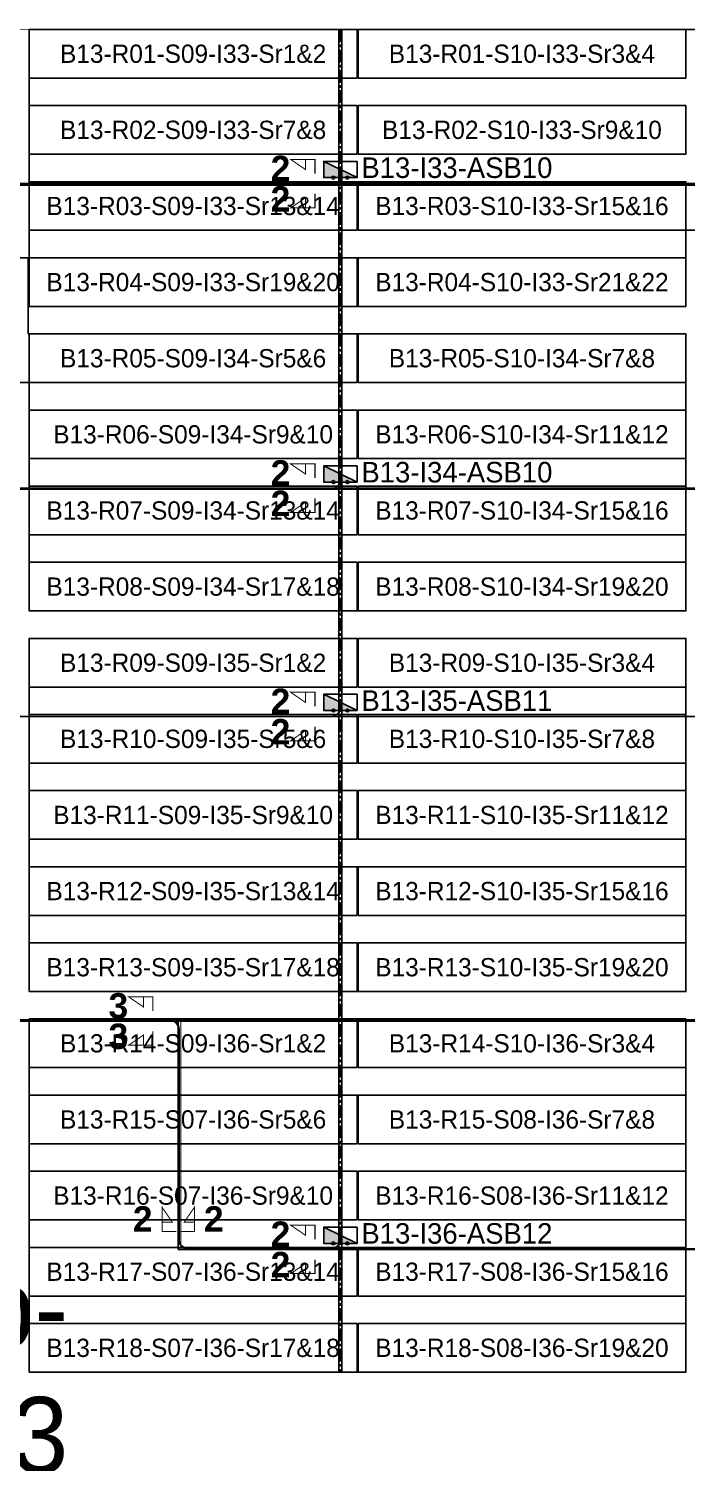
# Model space of a CAD drawing. Header units: metres. Extents: x 531333 to 531754, y 2674782 to 2675087.
# Drawn here: x 531592.2 to 531657, y 2674945.4 to 2675086.7 of the extents above; entities that cross this region are included whole.
import ezdxf
from ezdxf.enums import TextEntityAlignment as Align

# ---------------------------------------------------------------- set-up
doc = ezdxf.new("R2010")
doc.units = ezdxf.units.M
doc.header["$MEASUREMENT"] = 0
doc.linetypes.add('CENTER', pattern=[2, 1.25, -0.25, 0.25, -0.25])
doc.layers.add('Boundary-12.5 MW Block', color=6, linetype='Continuous', lineweight=9)
doc.layers.add('PILE', color=1, linetype='Continuous', lineweight=15)
for name, color, linetype in [('DC Trench BL-13', 40, 'Continuous'), ('E-Inverter Grouping', 2, 'Continuous'), ('Inverter Block-13', 7, 'Continuous'), ('LT Cable(AG) INV to LT Panel BL-13', 2, 'Continuous'), ('Messenger Wire Block-13 (Master Path)', 30, 'Continuous'), ('Messenger Wire Block-13 (MW Path)', 191, 'Continuous'), ('MMS Block Numbering', 7, 'Continuous'), ('MMS Table Block-13', 8, 'Continuous'), ('Plan Line - DC BL-13', 40, 'Continuous'), ('Section Marking BL-13', 2, 'Continuous')]:
    doc.layers.add(name, color=color, linetype=linetype)
doc.styles.add('Adani Regular', font='Adani Regular.ttf')
doc.styles.add('BoldTextStyle', font='arialbd.ttf')
doc.styles.get("Standard").update_dxf_attribs({"font": 'Adani Regular.ttf'})

# ---------------------------------------------------------------- blocks, each defined once
blk = doc.blocks.new('MMS Table (32.292 x 4.788)')
at = {"color": 0}
blk.add_lwpolyline([(0, -0.002), (0, 4.786), (32.292, 4.786), (32.292, -0.002)], close=True, dxfattribs=at)
at = {"color": 7}
blk.add_attdef('ID1', text='', height=1.8, dxfattribs=at).set_placement((16.146, 2.392), align=Align.MIDDLE_CENTER)
blk = doc.blocks.new('Inverter Block')
h = blk.add_hatch(color=0)
h.dxf.hatch_style = 1
h.paths.add_polyline_path([(-1.46, 2.27), (-1.46, 0.85), (1.46, 0.85)])
at = {"color": 0}
blk.add_lwpolyline([(1.46, 2.27), (-1.46, 2.27), (-1.46, 0.85), (1.46, 0.85)], close=True, dxfattribs=at)
blk.add_lwpolyline([(-1.46, 2.27), (1.46, 0.85)], dxfattribs=at)
at = {"layer": 'PILE'}
for centre in [(-0.61, 0.85), (0.61, 0.85)]:
    blk.add_circle(centre, 0.156, dxfattribs=at)
at = {"color": 7}
blk.add_attdef('ID', (-1.46, 3.01), '', height=1.8, dxfattribs=at)

msp = doc.modelspace()

# ---------------------------------------------------------------- linework, layer by layer
at = {"layer": 'Boundary-12.5 MW Block', "const_width": 0.05}
msp.add_lwpolyline([(531333.1, 2675086.58), (531754.1, 2675086.58), (531754.1, 2674781.79), (531365.49, 2674781.79), (531365.49, 2674916.79), (531333.1, 2674916.79)], close=True, dxfattribs=at)
at = {"layer": 'DC Trench BL-13', "color": 40, "const_width": 0.15}
msp.add_lwpolyline([(531623.04, 2675086.58), (531622.74, 2675086.58), (531622.74, 2674954.29), (531623.04, 2674954.29)], close=True, dxfattribs=at)
at = {"layer": 'E-Inverter Grouping'}
msp.add_lwpolyline([(531689.31, 2675066.79), (531656.92, 2675066.79), (531656.92, 2675059.29), (531592.24, 2675059.29), (531592.24, 2675086.58), (531689.31, 2675086.58)], close=True, dxfattribs=at)
at = {"layer": 'E-Inverter Grouping', "color": 3}
for points in [[(531656.92, 2675029.29), (531592.24, 2675029.29), (531592.24, 2675051.79), (531559.84, 2675051.79), (531559.84, 2675064.08), (531592.14, 2675064.08), (531592.14, 2675056.58), (531656.92, 2675056.58)], [(531656.92, 2674991.79), (531592.24, 2674991.79), (531592.24, 2675026.58), (531656.92, 2675026.58)], [(531656.92, 2674954.29), (531592.24, 2674954.29), (531592.24, 2674989.08), (531656.92, 2674989.08)]]:
    msp.add_lwpolyline(points, close=True, dxfattribs=at)
at = {"layer": 'LT Cable(AG) INV to LT Panel BL-13', "color": 5}
for points in [[(531555.53, 2674969.93), (531552.03, 2674969.93, -0.414214), (531551.13, 2674970.83), (531551.13, 2674973.88, 0.214019), (531550.83, 2674974.56), (531544.12, 2674980.53, -0.214019), (531543.82, 2674981.21), (531543.82, 2674982.86, -0.0289), (531543.82, 2674982.96), (531543.88, 2674983.44, 0.028904), (531543.88, 2674983.54), (531543.88, 2675070.37, -0.414219), (531544.78, 2675071.27), (531621.99, 2675071.27, 0.414214), (531622.89, 2675072.17), (531622.89, 2675072.69)], [(531555.53, 2674969.95), (531552.06, 2674969.95, -0.414214), (531551.16, 2674970.85), (531551.16, 2674973.89, 0.214019), (531550.86, 2674974.57), (531544.14, 2674980.54, -0.214019), (531543.84, 2674981.22), (531543.84, 2674982.86, -0.0289), (531543.85, 2674982.96), (531543.9, 2674983.44, 0.028904), (531543.91, 2674983.54), (531543.91, 2675070.34, -0.414219), (531544.81, 2675071.24), (531719.16, 2675071.24, 0.414214), (531720.06, 2675072.14), (531720.06, 2675072.69)], [(531555.53, 2674969.88), (531551.98, 2674969.88, -0.414214), (531551.08, 2674970.78), (531551.08, 2674973.86, 0.214019), (531550.78, 2674974.53), (531544.07, 2674980.51, -0.214019), (531543.77, 2674981.18), (531543.77, 2674982.86, -0.0289), (531543.77, 2674982.96), (531543.83, 2674983.44, 0.028904), (531543.83, 2674983.55), (531543.83, 2675040.42, -0.414219), (531544.73, 2675041.32), (531621.99, 2675041.32, 0.414214), (531622.89, 2675042.22), (531622.89, 2675042.69)], [(531555.53, 2674969.9), (531552.01, 2674969.9, -0.414214), (531551.11, 2674970.8), (531551.11, 2674973.87, 0.214019), (531550.81, 2674974.54), (531544.09, 2674980.52, -0.214019), (531543.79, 2674981.19), (531543.79, 2674982.86, -0.0289), (531543.8, 2674982.96), (531543.85, 2674983.44, 0.028904), (531543.86, 2674983.55), (531543.86, 2675040.39, -0.414219), (531544.76, 2675041.29), (531686.77, 2675041.29, 0.414214), (531687.67, 2675042.19), (531687.67, 2675042.69)], [(531553.59, 2674969.8), (531551.91, 2674969.8, -0.414214), (531551.01, 2674970.7), (531551.01, 2674973.83, 0.214019), (531550.71, 2674974.5), (531543.99, 2674980.48, -0.214019), (531543.69, 2674981.15), (531543.69, 2674982.86, -0.0289), (531543.7, 2674982.97), (531543.75, 2674983.45, 0.028904), (531543.76, 2674983.55), (531543.76, 2675017.99, -0.414219), (531544.66, 2675018.89), (531621.99, 2675018.89, 0.414214), (531622.89, 2675019.79), (531622.89, 2675020.19)], [(531553.59, 2674969.83), (531551.93, 2674969.83, -0.414214), (531551.03, 2674970.73), (531551.03, 2674973.84, 0.214019), (531550.73, 2674974.51), (531544.02, 2674980.49, -0.214019), (531543.72, 2674981.16), (531543.72, 2674982.86, -0.0289), (531543.72, 2674982.97), (531543.78, 2674983.45, 0.028904), (531543.78, 2674983.55), (531543.78, 2675017.97, -0.414219), (531544.68, 2675018.87), (531686.77, 2675018.87, 0.414214), (531687.67, 2675019.77), (531687.67, 2675020.19)], [(531551.52, 2674969.75, -0.32196), (531550.91, 2674970.6), (531550.91, 2674973.78, 0.214019), (531550.61, 2674974.45), (531543.89, 2674980.43, -0.214019), (531543.59, 2674981.1), (531543.59, 2674982.87, -0.0289), (531543.6, 2674982.97), (531543.65, 2674983.45, 0.028904), (531543.66, 2674983.56), (531543.66, 2674988.09, -0.414219), (531544.56, 2674988.99), (531686.77, 2674988.99, 0.414214), (531687.67, 2674989.89), (531687.67, 2674990.19)], [(531551.52, 2674969.78, -0.31385), (531550.93, 2674970.63), (531550.93, 2674973.79, 0.214019), (531550.63, 2674974.47), (531543.92, 2674980.44, -0.214019), (531543.62, 2674981.12), (531543.62, 2674982.87, -0.0289), (531543.62, 2674982.97), (531543.68, 2674983.45, 0.028904), (531543.68, 2674983.56), (531543.68, 2674988.07, -0.414219), (531544.58, 2674988.97), (531606.1, 2674988.97, -0.414214), (531607, 2674988.07), (531607, 2674967.37, 0.414214), (531607.9, 2674966.47), (531621.99, 2674966.47, 0.414214), (531622.89, 2674967.37), (531622.89, 2674967.69)], [(531551.52, 2674969.82, -0.305689), (531550.96, 2674970.65), (531550.96, 2674973.8, 0.214019), (531550.66, 2674974.48), (531543.94, 2674980.45, -0.214019), (531543.64, 2674981.13), (531543.64, 2674982.87, -0.0289), (531543.65, 2674982.97), (531543.7, 2674983.45, 0.028904), (531543.71, 2674983.55), (531543.71, 2674988.04, -0.414219), (531544.61, 2674988.94), (531606.08, 2674988.94, -0.414214), (531606.98, 2674988.04), (531606.98, 2674967.34, 0.414214), (531607.88, 2674966.44), (531686.77, 2674966.44, 0.414214), (531687.67, 2674967.34), (531687.67, 2674967.69)]]:
    msp.add_lwpolyline(points, format="xyb", dxfattribs=at)
at = {"layer": 'Messenger Wire Block-13 (Master Path)'}
for points in [[(531543.77, 2675071.38), (531721.7, 2675071.38)], [(531543.77, 2675041.38), (531689.31, 2675041.38)], [(531543.77, 2675018.88), (531689.31, 2675018.88)], [(531543.77, 2674988.88), (531689.31, 2674988.88)], [(531606.92, 2674966.38), (531606.92, 2674988.88)], [(531606.92, 2674966.38), (531689.31, 2674966.38)]]:
    msp.add_lwpolyline(points, dxfattribs=at)
at = {"layer": 'Messenger Wire Block-13 (MW Path)', "const_width": 0.1}
for points in [[(531543.77, 2675071.38), (531721.7, 2675071.38)], [(531543.77, 2675041.38), (531689.31, 2675041.38)], [(531543.77, 2675018.88), (531689.31, 2675018.88)], [(531543.77, 2674988.88), (531689.31, 2674988.88)], [(531607.17, 2674966.38), (531607.17, 2674988.88)], [(531606.92, 2674966.38), (531689.31, 2674966.38)]]:
    msp.add_lwpolyline(points, dxfattribs=at)
at = {"layer": 'Plan Line - DC BL-13', "color": 6, "linetype": 'CENTER'}
for points in [[(531622.89, 2675086.58), (531622.89, 2674954.29)], [(531622.89, 2675056.58), (531622.89, 2675056.58)]]:
    msp.add_lwpolyline(points, dxfattribs=at)
at = {"layer": 'Section Marking BL-13', "color": 94, "lineweight": 35, "true_color": 0x00a500, "const_width": 0.1}
for points in [[(531620.39, 2675072.38), (531620.39, 2675073.77), (531617.99, 2675073.77), (531619.47, 2675072.76), (531619.47, 2675073.77)], [(531620.39, 2675070.38), (531620.39, 2675068.99), (531617.99, 2675068.99), (531619.47, 2675070), (531619.47, 2675068.99)], [(531620.39, 2675042.38), (531620.39, 2675043.77), (531617.99, 2675043.77), (531619.47, 2675042.76), (531619.47, 2675043.77)], [(531620.39, 2675040.38), (531620.39, 2675038.99), (531617.99, 2675038.99), (531619.47, 2675040), (531619.47, 2675038.99)], [(531620.39, 2675019.88), (531620.39, 2675021.27), (531617.99, 2675021.27), (531619.47, 2675020.26), (531619.47, 2675021.27)], [(531620.39, 2675017.88), (531620.39, 2675016.49), (531617.99, 2675016.49), (531619.47, 2675017.5), (531619.47, 2675016.49)], [(531604.42, 2674989.88), (531604.42, 2674991.27), (531602.02, 2674991.27), (531603.5, 2674990.26), (531603.5, 2674991.27)], [(531604.42, 2674987.88), (531604.42, 2674986.49), (531602.02, 2674986.49), (531603.5, 2674987.5), (531603.5, 2674986.49)], [(531606.72, 2674968.13), (531605.33, 2674968.13), (531605.33, 2674970.53), (531606.34, 2674969.05), (531605.33, 2674969.05)], [(531607.12, 2674968.13), (531608.51, 2674968.13), (531608.51, 2674970.53), (531607.5, 2674969.05), (531608.51, 2674969.05)], [(531620.39, 2674967.38), (531620.39, 2674968.77), (531617.99, 2674968.77), (531619.47, 2674967.76), (531619.47, 2674968.77)], [(531620.39, 2674965.38), (531620.39, 2674963.99), (531617.99, 2674963.99), (531619.47, 2674965), (531619.47, 2674963.99)]]:
    msp.add_lwpolyline(points, dxfattribs=at)

# ---------------------------------------------------------------- block references
at = {"layer": 'Inverter Block-13'}
ref = msp.add_blockref('Inverter Block', (531622.89, 2675071.02), dxfattribs=dict(at, xscale=1.124999999976148, yscale=1.124999999976148, zscale=1.124999999976148))
ref.add_attrib('ID', 'B13-I33-ASB10', (531624.96, 2675071.94), dxfattribs={"layer": '0', "color": 7, "height": 2.025})
ref = msp.add_blockref('Inverter Block', (531622.89, 2675041.02), dxfattribs=dict(at, xscale=1.124999999976148, yscale=1.124999999976148, zscale=1.124999999976148))
ref.add_attrib('ID', 'B13-I34-ASB10', (531624.96, 2675041.94), dxfattribs={"layer": '0', "color": 7, "height": 2.025})
ref = msp.add_blockref('Inverter Block', (531622.89, 2675018.52), dxfattribs=dict(at, xscale=1.124999999976148, yscale=1.124999999976148, zscale=1.124999999976148))
ref.add_attrib('ID', 'B13-I35-ASB11', (531624.96, 2675019.44), dxfattribs={"layer": '0', "color": 7, "height": 2.025})
ref = msp.add_blockref('Inverter Block', (531622.89, 2674966.02), dxfattribs=dict(at, xscale=1.124999999976148, yscale=1.124999999976148, zscale=1.124999999976148))
ref.add_attrib('ID', 'B13-I36-ASB12', (531624.96, 2674966.94), dxfattribs={"layer": '0', "color": 7, "height": 2.025})
at = {"layer": 'MMS Table Block-13'}
for p, values in [((531592.24, 2675081.79), {'ID1': 'B13-R01-S09-I33-Sr1&2'}), ((531624.63, 2675081.79), {'ID1': 'B13-R01-S10-I33-Sr3&4'}), ((531592.24, 2675074.29), {'ID1': 'B13-R02-S09-I33-Sr7&8'}), ((531624.63, 2675074.29), {'ID1': 'B13-R02-S10-I33-Sr9&10'}), ((531592.24, 2675066.79), {'ID1': 'B13-R03-S09-I33-Sr13&14'}), ((531624.63, 2675066.79), {'ID1': 'B13-R03-S10-I33-Sr15&16'}), ((531592.24, 2675059.29), {'ID1': 'B13-R04-S09-I33-Sr19&20'}), ((531624.63, 2675059.29), {'ID1': 'B13-R04-S10-I33-Sr21&22'}), ((531592.24, 2675051.79), {'ID1': 'B13-R05-S09-I34-Sr5&6'}), ((531624.63, 2675051.79), {'ID1': 'B13-R05-S10-I34-Sr7&8'}), ((531592.24, 2675044.29), {'ID1': 'B13-R06-S09-I34-Sr9&10'}), ((531624.63, 2675044.29), {'ID1': 'B13-R06-S10-I34-Sr11&12'}), ((531592.24, 2675036.79), {'ID1': 'B13-R07-S09-I34-Sr13&14'}), ((531624.63, 2675036.79), {'ID1': 'B13-R07-S10-I34-Sr15&16'}), ((531592.24, 2675029.29), {'ID1': 'B13-R08-S09-I34-Sr17&18'}), ((531624.63, 2675029.29), {'ID1': 'B13-R08-S10-I34-Sr19&20'}), ((531592.24, 2675021.79), {'ID1': 'B13-R09-S09-I35-Sr1&2'}), ((531624.63, 2675021.79), {'ID1': 'B13-R09-S10-I35-Sr3&4'}), ((531592.24, 2675014.29), {'ID1': 'B13-R10-S09-I35-Sr5&6'}), ((531624.63, 2675014.29), {'ID1': 'B13-R10-S10-I35-Sr7&8'}), ((531592.24, 2675006.79), {'ID1': 'B13-R11-S09-I35-Sr9&10'}), ((531624.63, 2675006.79), {'ID1': 'B13-R11-S10-I35-Sr11&12'}), ((531592.24, 2674999.29), {'ID1': 'B13-R12-S09-I35-Sr13&14'}), ((531624.63, 2674999.29), {'ID1': 'B13-R12-S10-I35-Sr15&16'}), ((531592.24, 2674991.79), {'ID1': 'B13-R13-S09-I35-Sr17&18'}), ((531624.63, 2674991.79), {'ID1': 'B13-R13-S10-I35-Sr19&20'}), ((531592.24, 2674984.29), {'ID1': 'B13-R14-S09-I36-Sr1&2'}), ((531624.63, 2674984.29), {'ID1': 'B13-R14-S10-I36-Sr3&4'}), ((531592.24, 2674976.79), {'ID1': 'B13-R15-S07-I36-Sr5&6'}), ((531624.63, 2674976.79), {'ID1': 'B13-R15-S08-I36-Sr7&8'}), ((531592.24, 2674969.29), {'ID1': 'B13-R16-S07-I36-Sr9&10'}), ((531624.63, 2674969.29), {'ID1': 'B13-R16-S08-I36-Sr11&12'}), ((531592.24, 2674961.79), {'ID1': 'B13-R17-S07-I36-Sr13&14'}), ((531624.63, 2674961.79), {'ID1': 'B13-R17-S08-I36-Sr15&16'}), ((531592.24, 2674954.29), {'ID1': 'B13-R18-S07-I36-Sr17&18'}), ((531624.63, 2674954.29), {'ID1': 'B13-R18-S08-I36-Sr19&20'})]:
    msp.add_blockref('MMS Table (32.292 x 4.788)', p, dxfattribs=at).add_auto_attribs(values)

# ---------------------------------------------------------------- texts
at = {"layer": 'MMS Block Numbering', "insert": (531582.71, 2674954.29), "char_height": 7.5, "attachment_point": 5, "style": 'Adani Regular'}
msp.add_mtext_dynamic_manual_height_columns('A16b-\\PBL-13', width=41.5354, gutter_width=1, heights=[0], dxfattribs=at)
at = {"layer": 'Section Marking BL-13', "color": 94, "true_color": 0x00a500, "style": 'BoldTextStyle'}
for s, p in [('2', (531616.99, 2675072.88)), ('2', (531616.99, 2675069.88)), ('2', (531616.99, 2675042.88)), ('2', (531616.99, 2675039.88)), ('2', (531616.99, 2675020.38)), ('2', (531616.99, 2675017.38)), ('3', (531601.02, 2674990.38)), ('3', (531601.02, 2674987.38)), ('2', (531603.42, 2674969.38)), ('2', (531610.42, 2674969.38)), ('2', (531616.99, 2674967.88)), ('2', (531616.99, 2674964.88))]:
    msp.add_text(s, height=2.5, dxfattribs=at).set_placement(p, align=Align.MIDDLE_CENTER)

doc.saveas('drawing.dxf')
